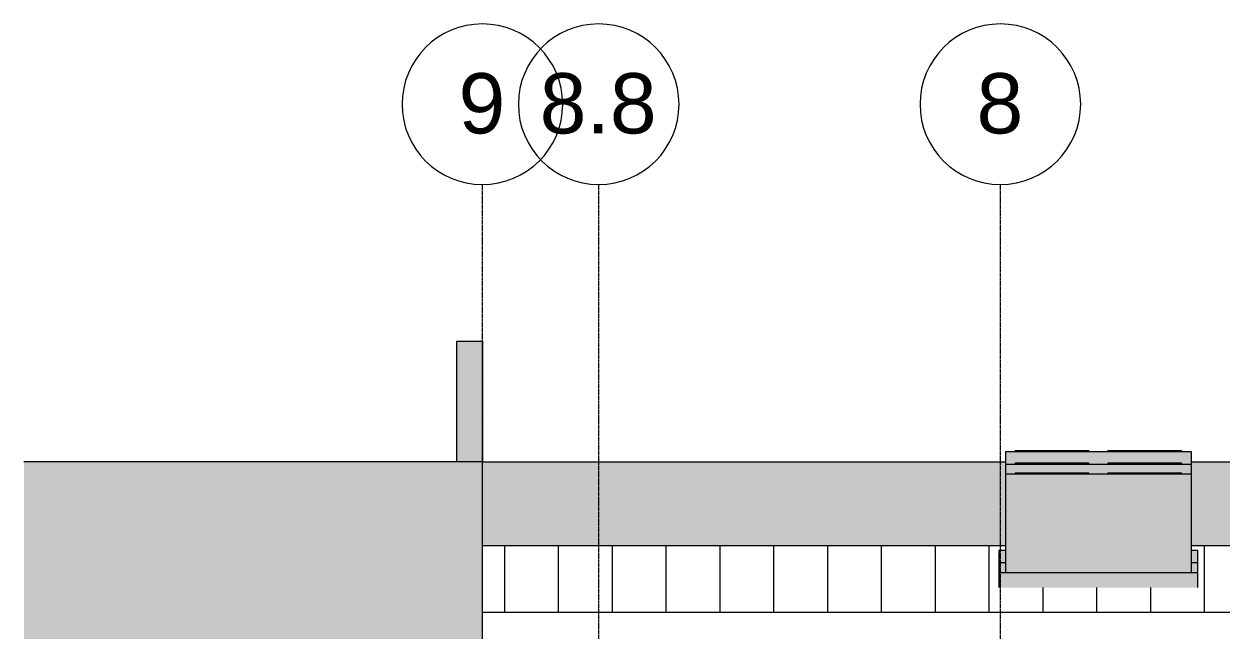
# Model space of a CAD drawing. Header units: inches. Extents: x -4221 to 4014, y -195 to 396.
# Drawn here: x 1217.7 to 1575.4, y 213.7 to 394.8 of the extents above; entities that cross this region are included whole.
import ezdxf

# ---------------------------------------------------------------- set-up
doc = ezdxf.new("R2010")
doc.units = ezdxf.units.IN
doc.header["$MEASUREMENT"] = 0
doc.linetypes.add('Grid Line 1_2_', pattern=[0.875, 0.5, -0.125, 0.125, -0.125])
for name, color, linetype, lineweight in [('A-ROOF', 132, 'Continuous', 13), ('A-ROOF-PATT', 132, 'Continuous', 9), ('A-WALL', 113, 'Continuous', 13), ('M-EQPM', 50, 'Continuous', 9), ('S-GRID', 1, 'Continuous', 9), ('S-GRID-IDEN', 1, 'Continuous', 9)]:
    doc.layers.add(name, color=color, linetype=linetype, lineweight=lineweight)
doc.styles.add('Arial', font='arial.ttf', dxfattribs={"height": 18})

# ---------------------------------------------------------------- blocks, each defined once
blk = doc.blocks.new('Walls 1 - Walls 1-1277454-BUILDING ELEVATION - NORTH')
at = {"layer": 'A-ROOF', "lineweight": 9}
blk.add_hatch(color=161, dxfattribs=at).paths.add_polyline_path([(1448.49, -48), (1585.45, -48), (1585.45, 264), (1448.49, 264), (1448.49, -12.14)], flags=0)
h = blk.add_hatch(color=254, dxfattribs=at)
h.paths.add_polyline_path([(1866.57, 239.02), (1938.58, 239.02), (1938.58, 264), (1797.2, 264), (1797.2, 239.02), (1824.76, 239.02)], flags=0)
h.paths.add_polyline_path([(1585.45, 239.02), (1741.78, 239.02), (1741.78, 264), (1585.45, 264)], flags=0)
for p, q in [((1585.45, 264), (1448.49, 264)), ((1585.45, -48), (1585.45, 264)), ((1585.45, 264), (1741.78, 264)), ((1797.2, 264), (1938.58, 264))]:
    blk.add_line(p, q, dxfattribs=at)
blk = doc.blocks.new('Condensing Unit - Air Cooled - DX - 6-10 Tons - 6 Tons-1352867-BUILDING ELEVATION - NORTH')
at = {"layer": 'M-EQPM'}
for points in [[(1766.64, 260.37), (1772.35, 260.37), (1772.35, 260.73), (1794.35, 260.73), (1794.35, 260.37), (1797.2, 260.37), (1797.2, 263.33), (1741.78, 263.33), (1741.78, 260.37), (1744.64, 260.37), (1744.64, 260.73), (1766.64, 260.73)], [(1761.14, 263.33), (1766.64, 263.33), (1766.64, 263.69), (1744.64, 263.69), (1744.64, 263.33), (1759.04, 263.33)], [(1793.4, 263.33), (1794.35, 263.33), (1794.35, 263.69), (1772.35, 263.69), (1772.35, 263.33), (1792.25, 263.33)]]:
    blk.add_hatch(color=256, dxfattribs=at).paths.add_polyline_path(points, flags=0)
h = blk.add_hatch(color=256, dxfattribs=at)
h.paths.add_polyline_path([(1739.78, 230.96), (1741.78, 230.96), (1741.78, 233.92), (1739.78, 233.92)], flags=0)
h.paths.add_polyline_path([(1799.2, 230.96), (1799.2, 233.92), (1797.2, 233.92), (1797.2, 230.96)], flags=0)
for p, q in [((1741.78, 263.33), (1797.2, 263.33)), ((1741.78, 263.33), (1741.78, 260.37)), ((1744.64, 263.69), (1744.64, 263.33)), ((1744.64, 263.69), (1766.64, 263.69)), ((1766.64, 263.33), (1766.64, 263.69)), ((1772.35, 263.69), (1772.35, 263.33)), ((1772.35, 263.69), (1794.35, 263.69)), ((1794.35, 263.33), (1794.35, 263.69)), ((1797.2, 263.33), (1797.2, 260.37)), ((1739.78, 233.92), (1741.78, 233.92)), ((1739.78, 233.92), (1739.78, 230.96)), ((1797.2, 233.92), (1799.2, 233.92)), ((1799.2, 230.96), (1799.2, 233.92))]:
    blk.add_line(p, q, dxfattribs=at)
blk = doc.blocks.new('Condensing Unit - Air Cooled - DX - 6-10 Tons - 6 Tons-V31-BUILDING ELEVATION - NORTH')
at = {"layer": 'M-EQPM'}
for points in [[(1741.78, 230.96), (1797.2, 230.96), (1797.2, 260.37), (1741.78, 260.37), (1741.78, 237.64)], [(1763, 260.37), (1766.64, 260.37), (1766.64, 260.73), (1744.64, 260.73), (1744.64, 260.37), (1762.05, 260.37)], [(1794.11, 260.37), (1794.35, 260.37), (1794.35, 260.73), (1772.35, 260.73), (1772.35, 260.37), (1793.41, 260.37)], [(1782.95, 226.41), (1799.2, 226.41), (1799.2, 230.96), (1739.78, 230.96), (1739.78, 226.41), (1762.05, 226.41)]]:
    blk.add_hatch(color=256, dxfattribs=at).paths.add_polyline_path(points, flags=0)
for p, q in [((1741.78, 260.37), (1797.2, 260.37)), ((1741.78, 260.37), (1741.78, 230.96)), ((1744.64, 260.73), (1744.64, 260.37)), ((1744.64, 260.73), (1766.64, 260.73)), ((1766.64, 260.37), (1766.64, 260.73)), ((1772.35, 260.73), (1772.35, 260.37)), ((1772.35, 260.73), (1794.35, 260.73)), ((1794.35, 260.37), (1794.35, 260.73)), ((1797.2, 260.37), (1797.2, 230.96)), ((1739.78, 230.96), (1799.2, 230.96)), ((1739.78, 230.96), (1739.78, 226.41)), ((1799.2, 226.41), (1799.2, 230.96))]:
    blk.add_line(p, q, dxfattribs=at)
blk = doc.blocks.new('Condensing Unit - Air Cooled - DX - 6-10 Tons - 6 Tons-V32-BUILDING ELEVATION - NORTH')
at = {"layer": 'M-EQPM'}
for points in [[(1744.64, 263.33), (1744.64, 263.69), (1766.64, 263.69), (1766.64, 263.33), (1772.35, 263.33), (1772.35, 263.69), (1794.35, 263.69), (1794.35, 263.33), (1797.2, 263.33), (1797.2, 267.04), (1741.78, 267.04), (1741.78, 263.33)], [(1761.14, 267.04), (1766.64, 267.04), (1766.64, 267.4), (1744.64, 267.4), (1744.64, 267.04), (1759.04, 267.04)], [(1793.4, 267.04), (1794.35, 267.04), (1794.35, 267.4), (1772.35, 267.4), (1772.35, 267.04), (1792.25, 267.04)]]:
    blk.add_hatch(color=256, dxfattribs=at).paths.add_polyline_path(points, flags=0)
h = blk.add_hatch(color=256, dxfattribs=at)
h.paths.add_polyline_path([(1739.78, 233.92), (1741.78, 233.92), (1741.78, 237.63), (1739.78, 237.63)], flags=0)
h.paths.add_polyline_path([(1799.2, 233.92), (1799.2, 237.63), (1797.2, 237.63), (1797.2, 233.92)], flags=0)
for p, q in [((1741.78, 267.04), (1797.2, 267.04)), ((1741.78, 267.04), (1741.78, 263.33)), ((1744.64, 267.4), (1744.64, 267.04)), ((1744.64, 267.4), (1766.64, 267.4)), ((1766.64, 267.04), (1766.64, 267.4)), ((1772.35, 267.4), (1772.35, 267.04)), ((1772.35, 267.4), (1794.35, 267.4)), ((1794.35, 267.04), (1794.35, 267.4)), ((1797.2, 267.04), (1797.2, 263.33)), ((1739.78, 237.63), (1741.78, 237.63)), ((1739.78, 237.63), (1739.78, 233.92)), ((1797.2, 237.63), (1799.2, 237.63)), ((1799.2, 233.92), (1799.2, 237.63))]:
    blk.add_line(p, q, dxfattribs=at)
blk = doc.blocks.new('Grid - Grid Head - Circle-50561-BUILDING ELEVATION - NORTH')
at = {"layer": 'S-GRID-IDEN'}
for start, end in [(0, 180), (180, 360)]:
    blk.add_arc((2877.2, 324), 24, start, end, dxfattribs=at)

msp = doc.modelspace()

# ---------------------------------------------------------------- hatches: boundary and pattern name
at = {"layer": 'A-ROOF-PATT'}
h = msp.add_hatch(dxfattribs=at)
h.set_pattern_fill('FP_24', color=9, style=0, pattern_type=2)
h.set_pattern_definition([(90, (-230.761, 464.157), (-16.082, 1e-15), [])])
h.paths.add_polyline_path([(1707.81706, 219.03905), (2874.69206, 219.03905), (2874.69206, 225.63259), (3338.44206, 225.63259), (3338.44206, 233.68468), (3129.44206, 233.68468), (3129.44206, 239.01801), (2797.44206, 239.01801), (2797.44206, 224.6352), (2786.81706, 224.6352), (2786.81706, 239.01801), (1566.44206, 239.01801), (1566.44206, 237.63489), (1568.44206, 237.63489), (1568.44206, 226.41246), (1509.02019, 226.41246), (1509.02019, 237.63489), (1511.02019, 237.64135), (1511.02019, 239.01801), (1354.69206, 239.01801), (1354.69206, 219.03905), (1635.80923, 219.03905)], flags=0)
at = {"layer": 'A-WALL'}
msp.add_hatch(color=255, dxfattribs=at).paths.add_polyline_path([(1354.69206, 264), (1354.69206, 300), (1347.06706, 300), (1347.06706, 264)], flags=0)

# ---------------------------------------------------------------- linework, layer by layer
at = {"layer": 'A-ROOF', "lineweight": 9}
for p, q in [((1354.69206, 239.01801), (1511.02019, 239.01801)), ((1566.44206, 239.01801), (2786.81706, 239.01801)), ((1354.69206, 219.03905), (2874.69206, 219.03905))]:
    msp.add_line(p, q, dxfattribs=at)
at = {"layer": 'A-WALL', "lineweight": 9}
for p, q in [((1347.06706, 264), (1347.06706, 300)), ((1347.06706, 300), (1354.69206, 300)), ((1354.69206, 300), (1354.69206, 264))]:
    msp.add_line(p, q, dxfattribs=at)
at = {"layer": 'S-GRID', "linetype": 'Grid Line 1_2_'}
for p, q in [((1354.69206, -75.40835), (1354.69206, 346.81628)), ((1389.44206, -75.40835), (1389.44206, 346.81628)), ((1509.44206, -75.40835), (1509.44206, 346.81628))]:
    msp.add_line(p, q, dxfattribs=at)

# ---------------------------------------------------------------- block references
at = {"layer": 'A-ROOF', "lineweight": 9}
msp.add_blockref('Walls 1 - Walls 1-1277454-BUILDING ELEVATION - NORTH', (-230.76119, 0), dxfattribs=at)
at = {"layer": 'M-EQPM'}
for name in ['Condensing Unit - Air Cooled - DX - 6-10 Tons - 6 Tons-V32-BUILDING ELEVATION - NORTH', 'Condensing Unit - Air Cooled - DX - 6-10 Tons - 6 Tons-1352867-BUILDING ELEVATION - NORTH', 'Condensing Unit - Air Cooled - DX - 6-10 Tons - 6 Tons-V31-BUILDING ELEVATION - NORTH']:
    msp.add_blockref(name, (-230.76119, 0), dxfattribs=at)
at = {"layer": 'S-GRID-IDEN'}
for p in [(-1522.51119, 46.81628), (-1487.76119, 46.81628), (-1367.76119, 46.81628)]:
    msp.add_blockref('Grid - Grid Head - Circle-50561-BUILDING ELEVATION - NORTH', p, dxfattribs=at)

# ---------------------------------------------------------------- texts
at = {"layer": 'S-GRID-IDEN', "char_height": 18, "attachment_point": 1, "style": 'Arial'}
for s, insert, width in [('9', (1347.56304, 380.10422), 16.968), ('8.8', (1371.80595, 380.10422), 42.42), ('8', (1502.31304, 380.10422), 16.968)]:
    msp.add_mtext(s, dxfattribs=dict(at, insert=insert, width=width))

doc.saveas('drawing.dxf')
